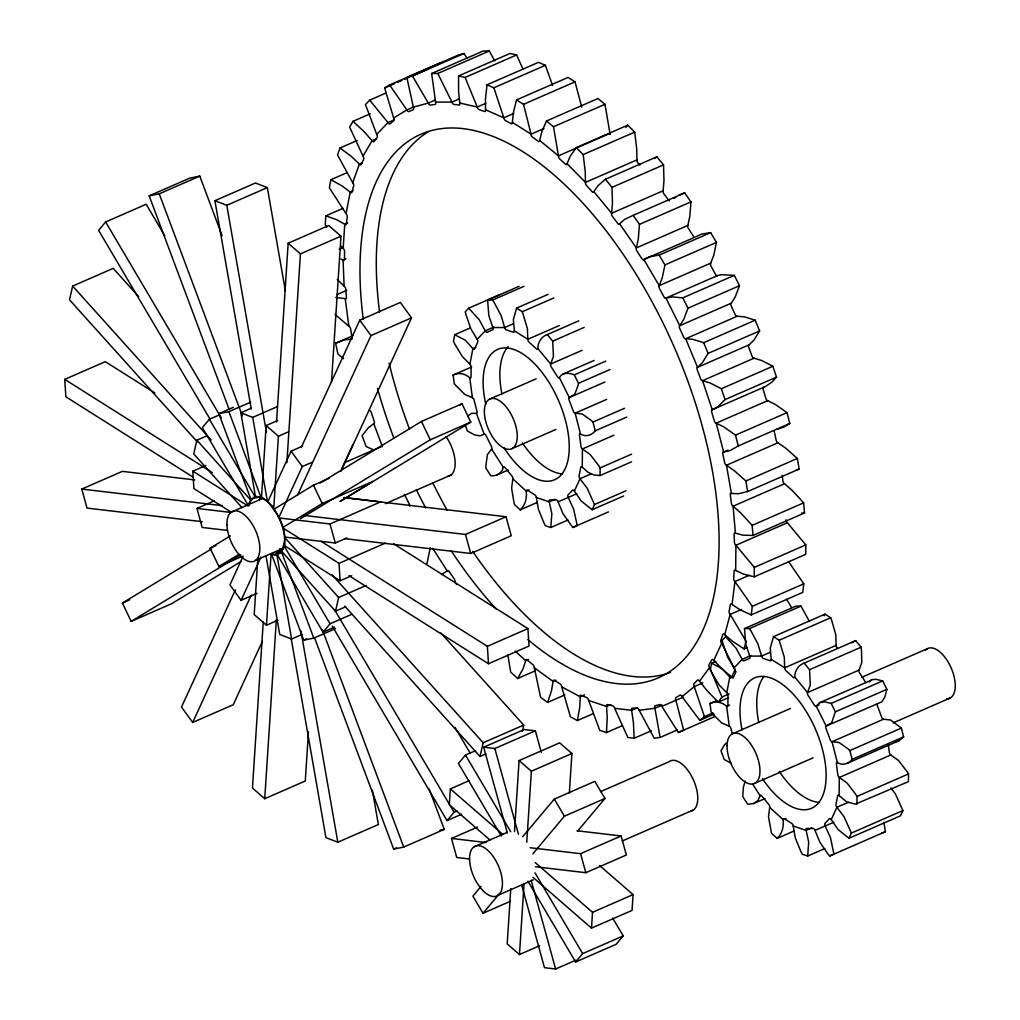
<?xml version="1.0" encoding="UTF-8"?>
<svg xmlns="http://www.w3.org/2000/svg" width="1020" height="1020" viewBox="0 0 1020 1020"><rect width="100%" height="100%" fill="white"/><g stroke="black" fill="none" stroke-linecap="round" stroke-linejoin="round"><path stroke-width="1.5" d="M631.533 461.818L600.066 475.562L593.64 474.861L587.737 472.081L582.254 467.058L582.445 448.94A2.257 1.122 66.4 0 1 580.941 446.161L579.538 435.578A2.257 1.122 66.4 0 1 580.469 433.984L575.14 413.176A2.257 1.122 66.4 0 1 573.278 411.098L569.135 400.031A2.257 1.122 66.4 0 1 569.287 397.545L559.381 377.655A2.257 1.122 66.4 0 1 557.468 376.635L551.297 367.009A2.257 1.122 66.4 0 1 550.66 364.051L537.871 348.521C537.897 342.389 541.301 336.536 547.281 334.586L578.748 320.841M600.066 475.562L600.142 467.899L598.574 465.426L590.185 454.525L582.445 448.94L613.912 435.196M785.923 519.766A2.372 1.173 66.4 0 0 787.414 522.75L805.8 544.909L805.711 554.344L754.213 576.823L743.465 574.094L735.662 570.422L735.917 545.241A2.372 1.173 66.4 0 1 734.425 542.245L734.107 534.263A2.372 1.173 66.4 0 1 735.433 533.167L733.074 506.226A2.372 1.173 66.4 0 1 731.416 503.395L730.294 494.942A2.372 1.173 66.4 0 1 731.391 493.45L726.469 465.247A2.372 1.173 66.4 0 1 724.659 462.647L722.772 453.887A2.372 1.173 66.4 0 1 723.613 452.038L716.218 423.134A2.372 1.173 66.4 0 1 714.293 420.788L711.679 411.914A2.372 1.173 66.4 0 1 712.253 409.721L702.538 380.677A2.372 1.173 66.4 0 1 700.536 378.662L697.234 369.814A2.372 1.173 66.4 0 1 697.54 367.327L685.669 338.729A2.372 1.173 66.4 0 1 683.642 337.059L679.715 328.427A2.372 1.173 66.4 0 1 679.741 325.699L665.971 298.082A2.372 1.173 66.4 0 1 663.956 296.794L659.481 288.558A2.372 1.173 66.4 0 1 659.213 285.638L643.811 259.526A2.372 1.173 66.4 0 1 641.835 258.659L636.901 250.971A2.372 1.173 66.4 0 1 636.365 247.911L619.612 223.839A2.372 1.173 66.4 0 1 617.725 223.393L612.433 216.393A2.372 1.173 66.4 0 1 611.63 213.269L612.472 203.184L612.025 187.361L605.37 179.278L598.026 185.627L593.869 191.696A2.372 1.173 66.4 0 1 592.097 191.683L586.538 185.512A2.372 1.173 66.4 0 1 585.48 182.376L585.225 171.398L583.172 154.606L576.274 147.619L570.231 156.213L567.056 163.723A2.372 1.173 66.4 0 1 565.437 164.156L559.738 158.929A2.372 1.173 66.4 0 1 558.45 155.843L553.49 126.748L546.465 120.998L541.837 131.669L539.707 140.467A2.372 1.173 66.4 0 1 538.279 141.321L532.542 137.164A2.372 1.173 66.4 0 1 531.05 134.168L523.528 104.333L516.528 99.922L513.404 112.468L512.359 122.374A2.372 1.173 66.4 0 1 511.147 123.65L505.474 120.615A2.372 1.173 66.4 0 1 503.816 117.797L493.871 87.796L487.037 84.8L485.469 98.966L485.545 109.816A2.372 1.173 66.4 0 1 484.564 111.473L479.081 109.637A2.372 1.173 66.4 0 1 477.271 107.036L465.12 77.444L458.567 75.939L458.592 91.456L459.778 103.02A2.372 1.173 66.4 0 1 459.051 105.034L453.862 104.422A2.372 1.173 66.4 0 1 451.936 102.089L437.797 73.491L431.664 73.504L435.565 102.115A2.372 1.173 66.4 0 1 435.106 104.448L430.312 105.073A2.372 1.173 66.4 0 1 428.311 103.071L412.462 76.003L406.878 77.533L413.368 107.138A2.372 1.173 66.4 0 1 413.202 109.739L408.88 111.588A2.372 1.173 66.4 0 1 406.853 109.93L389.614 84.953L384.655 87.962L393.643 117.976A2.372 1.173 66.4 0 1 393.745 120.793L389.997 123.841A2.372 1.173 66.4 0 1 387.982 122.566L369.673 100.151L365.466 104.588L376.737 134.41A2.372 1.173 66.4 0 1 377.132 137.407L374.021 141.576A2.372 1.173 66.4 0 1 372.045 140.722L364.382 131.95L353.035 121.303L349.656 127.066L363.018 156.149A2.372 1.173 66.4 0 1 363.681 159.235L361.271 164.475A2.372 1.173 66.4 0 1 359.384 164.041L351.492 156.557L340.03 147.989L337.531 154.989L352.729 182.746A2.372 1.173 66.4 0 1 353.647 185.882L351.989 192.066A2.372 1.173 66.4 0 1 350.217 192.066L342.248 186.035L330.913 179.711L329.358 187.795L346.073 213.677A2.372 1.173 66.4 0 1 347.233 216.814L346.354 223.813A2.372 1.173 66.4 0 1 344.747 224.272L336.842 219.784L325.852 215.832L325.265 224.859L326.795 227.141M754.213 576.823L754.303 567.4L735.917 545.241L787.414 522.75M837.496 648.236A2.257 1.122 66.4 0 1 836.171 645.341L835.762 634.567L831.746 620.568L830.675 617.75L824.989 614.155L773.491 636.646L770.227 648.197L771.235 659.341A2.257 1.122 66.4 0 1 770.176 660.731L763.317 658.435A2.257 1.122 66.4 0 1 761.532 656.077L758.013 644.092L751.051 631.023L749.471 628.575L744.485 628.588L745.709 644.104L749.751 656.102A2.257 1.122 66.4 0 1 749.445 658.448L744.039 660.781A2.257 1.122 66.4 0 1 742.114 659.379L736.096 648.248L725.551 636.722L722.134 640.331L722.849 643.148L727.643 657.148L734.03 667.909A2.257 1.122 66.4 0 1 734.528 670.803L731.519 677.356A2.257 1.122 66.4 0 1 729.772 677.153L722.287 668.801L711.59 663.255L710.328 669.834L711.654 672.55L719.164 685.045L726.775 692.707A2.257 1.122 66.4 0 1 728 695.665L727.897 705.304A2.257 1.122 66.4 0 1 726.635 706.337L729.262 726.227A2.257 1.122 66.4 0 1 730.996 728.713L732.411 734.247M888.318 744.651L889.312 752.212A2.257 1.122 66.4 0 0 890.817 754.978L898.569 760.563L906.958 771.477L908.527 773.938L908.45 781.613L855.359 804.13L846.868 801.975L839.141 795.6L839.32 777.469A2.257 1.122 66.4 0 1 837.815 774.69L836.425 764.107A2.257 1.122 66.4 0 1 837.343 762.514L832.027 741.718A2.257 1.122 66.4 0 1 830.152 739.627L826.021 728.573A2.257 1.122 66.4 0 1 826.174 726.074L816.268 706.197A2.257 1.122 66.4 0 1 814.355 705.164L808.184 695.538A2.257 1.122 66.4 0 1 807.547 692.58L794.759 677.05C794.771 670.93 798.188 665.078 804.168 663.115L855.665 640.624L861.071 647.19L861.441 649.906L861.811 662.413L859.044 670.102A2.257 1.122 66.4 0 0 859.681 673.047L865.852 682.673M856.953 804.091L857.029 796.429L855.461 793.955L847.072 783.054L839.32 777.469L890.817 754.978M519.065 286.314L487.598 300.058L488.822 315.575L492.864 327.56A2.257 1.122 66.4 0 1 492.558 329.919L487.165 332.239A2.257 1.122 66.4 0 1 485.227 330.85L479.209 319.706L468.677 308.193L465.247 311.801L465.961 314.619L470.768 328.606L477.143 339.367A2.257 1.122 66.4 0 1 477.64 342.274L474.631 348.827A2.257 1.122 66.4 0 1 472.885 348.623L465.4 340.272L454.703 334.726L453.441 341.305L454.78 344.008L462.289 356.503L469.901 364.178A2.257 1.122 66.4 0 1 471.112 367.123L471.023 376.762A2.257 1.122 66.4 0 1 469.761 377.795L472.387 397.698A2.257 1.122 66.4 0 1 474.109 400.184L476.939 411.251A2.257 1.122 66.4 0 1 476.391 413.329L484.168 434.137A2.257 1.122 66.4 0 1 486.106 435.719L491.372 446.301A2.257 1.122 66.4 0 1 491.627 449.081L503.23 467.185A2.257 1.122 66.4 0 1 505.027 467.606L511.823 475.868A2.257 1.122 66.4 0 1 512.831 478.852L526.243 491.143C527.034 497.913 525.415 505.091 520.276 509.86L514.603 504.67L513.863 501.84L511.619 488.287L512.831 478.852M639.884 165.087L638.035 163.034A2.372 1.173 66.4 0 1 636.977 159.885L636.722 148.907L634.682 132.115L627.772 125.128L576.274 147.619M619.612 223.839L624.686 219.338L633.178 215.347L639.451 224.362L638.303 238.922L636.365 247.911L687.862 225.42L689.813 216.431L690.948 201.871L684.675 192.856L678.81 195.279M266.144 425.557L261.528 496.651L273.806 507.297L278.422 436.216L266.144 425.557L277.733 420.495M257.894 557.698L254.197 614.575L266.462 625.222L278.052 620.173M263.249 621.945L252.463 788.065L264.728 798.711L305.273 781.001L308.474 731.761M276.548 421.987L288.163 243.219L328.708 225.522L340.986 236.168L331.487 382.309M266.462 625.222L271.078 554.14M264.728 798.711L276.344 619.943M286.875 462.697L300.428 253.878L288.163 243.219M340.986 259.055L343.064 259.998A2.372 1.173 66.4 0 0 344.492 259.118L344.569 251.417A2.372 1.173 66.4 0 0 343.179 248.37L344.747 224.272L347.603 223.023M469.162 780.67L450.343 788.893L449.31 804.703L489.931 839.97M510.79 888.573L507.195 943.882L519.461 954.529L539.733 945.68M514.475 831.682L519.091 760.563L559.649 742.853L571.914 753.512L569.351 793.012M519.461 954.529L524.076 883.422M526.753 842.329L531.369 771.209L519.091 760.563M599.62 865.559L633.076 894.604L632.056 910.414L591.498 928.124L592.531 912.301L535.181 862.525M507.858 654.967L510.688 672.116L517.663 678.504L523.018 668.84L525.67 660.679A2.372 1.173 66.4 0 1 527.2 660.029L532.937 664.734A2.372 1.173 66.4 0 1 534.327 667.781L540.587 697.31L547.612 702.41L551.501 690.782L553.082 681.398A2.372 1.173 66.4 0 1 554.408 680.327L560.133 683.935A2.372 1.173 66.4 0 1 561.714 686.842L570.461 716.843L577.396 720.553L579.755 707.166L580.227 696.762A2.372 1.173 66.4 0 1 581.336 695.296L586.921 697.731A2.372 1.173 66.4 0 1 588.667 700.447L599.734 730.32L606.454 732.577L607.219 717.697L606.581 706.465A2.372 1.173 66.4 0 1 607.448 704.629L612.79 705.853A2.372 1.173 66.4 0 1 614.665 708.326L627.848 737.498L634.198 738.238L651.372 730.741M788.46 561.484L803.798 583.822L802.727 592.403L751.23 614.894L740.023 609.743L732.067 604.465L734.935 581.553A2.372 1.173 66.4 0 1 733.66 578.455L734.132 571.085A2.372 1.173 66.4 0 1 735.662 570.422M751.23 614.894L752.301 606.313L734.935 581.553L749.241 575.305M427.036 563.537L430.249 547.804M669.222 200.902L663.931 193.902A2.372 1.173 66.4 0 1 663.127 190.778L663.969 180.693L663.523 164.87L656.867 156.787L605.37 179.278M693.88 237.673L643.811 259.526L649.689 256.67L659.162 255.127L664.938 264.907L662.222 277.912L659.213 285.638L710.71 263.147L713.719 255.421L716.435 242.416L710.659 232.636L701.186 234.179L695.308 237.048M559.381 377.655C562.377 371.917 569.275 372.899 574.298 374.875L578.493 383.29L578.098 385.42L574.77 394.268L569.287 397.545L604.911 382.028M819.57 702.703L824.53 701.824L831.185 703.405L835.38 711.82L831.644 722.81L826.174 726.074L881.828 701.811L884.85 697.043L886.877 689.329L882.682 680.914L876.027 679.333L872.801 679.549L819.57 702.703L816.268 706.197L819.124 704.947M346.073 213.677L350.217 192.066L353.086 190.816M469.901 364.178L472.885 348.623L475.753 347.374M726.775 692.707L729.772 677.153M752.645 784.074L760.104 795.715A2.257 1.122 66.4 0 1 761.914 796.135L768.71 804.397A2.257 1.122 66.4 0 1 769.717 807.394L768.506 816.829L771.49 833.2L777.163 838.389L794.325 830.892M529.1 489.893L526.243 491.143A2.257 1.122 66.4 0 1 527.608 490.314L534.76 494.827A2.257 1.122 66.4 0 1 536.354 497.518L538.356 509.146L543.979 522.979L545.33 525.683L550.787 527.506L551.833 513.672L549.257 501.853A2.257 1.122 66.4 0 1 549.946 499.928L556.206 499.915A2.257 1.122 66.4 0 1 558.106 501.84L562.989 513.659L572.743 527.48L577.039 525.631L576.695 522.928L573.597 509.095L568.267 497.467A2.257 1.122 66.4 0 1 568.165 494.776L572.462 490.25A2.257 1.122 66.4 0 1 574.349 491.066L581.247 501.024L592.11 509.745L623.577 496M777.163 838.389C782.289 833.62 783.921 826.442 783.13 819.672A2.257 1.122 66.4 0 1 784.495 818.856L791.647 823.369A2.257 1.122 66.4 0 1 793.228 826.047L795.243 837.688L800.853 851.521L802.217 854.212L807.674 856.048L808.707 842.201L806.131 830.382A2.257 1.122 66.4 0 1 806.82 828.457L813.093 828.457A2.257 1.122 66.4 0 1 814.993 830.369L819.863 842.188L827.883 853.918L829.63 856.009L833.926 854.161L830.471 837.624L825.154 825.996A2.257 1.122 66.4 0 1 825.053 823.318L829.349 818.779A2.257 1.122 66.4 0 1 831.236 819.596L838.134 829.566L848.984 838.287L900.481 815.796L902.878 810.581L895.547 794.223L891.008 787.975M138.695 296.692L113.194 268.362L72.649 286.072L69.513 299.803L197.332 441.915M207.022 435.782L196.885 440.206L193.736 453.938L241.995 507.59M248.995 505.792L250.384 499.685L196.885 440.206M259.475 499.838L260.176 496.778M338.653 597.49L285.154 537.999L282.005 551.731L335.516 611.209L338.653 597.49L366.167 585.467M344.734 606.097L480.025 756.496L483.161 742.764L523.706 725.067L440.869 632.961M522.317 731.162L523.706 725.067M746.971 647.649L744.115 648.898L732.691 641.427L724.735 634.644L730.154 614.448A2.372 1.173 66.4 0 1 729.109 611.311L730.371 604.694A2.372 1.173 66.4 0 1 732.067 604.465M744.115 648.898L746.143 641.325L730.154 614.448L741.591 609.45M682.826 297.853L687.977 308.193L683.744 319.387L679.741 325.699L731.238 303.208L735.241 296.909L739.474 285.715L734.323 275.362L721.331 274.673L717.468 275.591L665.971 298.082L672.537 296.922L682.826 297.853L734.323 275.362M352.729 182.746L359.384 164.041L362.24 162.792M745.199 781.09L743.325 787.427L742.764 796.607L747.673 804.27L753.653 803.543L765.089 798.545M302.672 446.084L291.082 451.146L267.89 501.585L279.072 517L302.264 466.561L312.4 462.136M243.168 556.078L229.921 584.894L241.09 600.308L257.027 593.359M235.416 589.789L181.496 707.026L192.678 722.44L233.223 704.743L262.484 641.108M301.193 447.538L359.779 320.165L400.337 302.455L411.506 317.87L340.999 471.163M241.09 600.308L260.98 557.086M192.678 722.44L251.251 595.068M297.725 494.789L370.961 335.58L411.506 317.87M341.649 469.009L352.945 444.427M503.23 467.185C502.21 473.191 496.485 476.302 490.786 475.741L485.877 468.078L485.89 465.604L487.407 454.678L491.627 449.081M574.349 491.066L580.01 478.75A2.257 1.122 66.4 0 1 579.13 475.766L580.724 467.491A2.257 1.122 66.4 0 1 582.254 467.058M592.11 509.745L594.494 504.543L625.974 490.798M721.663 643.288L735.968 671.772L733.023 678.172L721.599 668.534L713.796 660.386L721.663 643.288A2.372 1.173 66.4 0 1 720.859 640.165L722.899 634.44A2.372 1.173 66.4 0 1 724.735 634.644M760.104 795.715L757.796 800.751L753.653 803.543M831.236 819.596L836.897 807.292A2.257 1.122 66.4 0 1 836.018 804.296L837.599 796.021A2.257 1.122 66.4 0 1 839.141 795.6M848.984 838.287L851.381 833.072L902.878 810.581M548.084 294.372L516.617 308.116L513.341 319.655L514.348 330.799A2.257 1.122 66.4 0 1 513.302 332.201L506.43 329.893A2.257 1.122 66.4 0 1 504.645 327.547L501.139 315.562L494.164 302.494L492.583 300.046L487.598 300.058M824.211 615.812L824.989 614.155M759.632 330.901L708.135 353.392L702.461 362.559L697.54 367.327L749.037 344.849L753.958 340.081L759.632 330.901L755.195 320.191L744.307 316.799L737.167 316.238L685.669 338.729L692.809 339.29L703.698 342.682L755.195 320.191M363.018 156.149L372.045 140.722L376.342 138.847M728.178 697.782L718.169 702.143L706.949 690.54L699.465 681.169L709.627 667.513A2.372 1.173 66.4 0 1 709.091 664.466L711.858 659.749A2.372 1.173 66.4 0 1 713.796 660.386M718.169 702.143L721.969 697.03L729.121 693.906M625.783 127.525L627.772 125.128M164.781 235.773L146.179 204.255L105.634 221.965L98.608 230.341L210.133 419.284M209.368 419.258L202.342 427.635L247.796 504.632L254.809 496.255L209.368 419.258L219.504 414.834M330.046 623.781L284.606 546.784L277.58 555.16L323.021 632.158L330.046 623.781L351.772 614.295M475.613 750.643L465.477 755.068L458.452 763.444L501.279 836.018M332.278 626.178L447.04 820.603L454.066 812.226L456.96 810.964M481.045 886.405L472.897 896.108L483.008 913.244L510.523 901.234M522.763 836.668L554.306 799.068L594.851 781.358L604.962 798.481L577.498 831.236M483.008 913.244L499.29 893.839M532.873 853.804L564.417 816.191L604.962 798.481M527.952 881.203L575.637 961.987L582.662 953.611L623.207 935.901L612.701 918.102M623.207 935.901L616.182 944.278L575.637 961.987M776.513 377.119L725.016 399.611L718.003 406.585L712.253 409.721L765.37 386.58L771.923 382.092L776.513 377.119L772.867 366.256L761.596 360.468L754.035 358.198A2.372 1.173 66.4 0 1 752.033 356.171L748.731 347.323A2.372 1.173 66.4 0 1 749.037 344.849M626.726 417.091L595.246 430.835C591.74 435.374 585.544 437.35 580.469 433.984M852.134 759.365L849.877 750.567L848.066 748.884L839.026 742.496L832.027 741.718L883.524 719.227L890.524 720.005L901.387 728.076L903.631 736.874L852.134 759.365C848.627 763.903 842.418 765.88 837.343 762.514M903.631 736.874L899.015 740.711L847.518 763.202M869.41 681.959L871.067 680.212M376.737 134.41L387.982 122.566L393.694 120.067M477.143 339.367L485.227 330.85L493.808 327.101M734.03 667.909L742.114 659.379L750.694 655.63M467.517 416.326L471.571 413.342L476.391 413.329M726.775 742.675L724.404 744.868L721 750.771L724.302 759.568L731.34 763.381M456.807 584.536L454.882 581.986A2.372 1.173 66.4 0 0 454.219 578.888L449.093 571.531A2.372 1.173 66.4 0 0 447.155 570.868L441.66 574.553M634.198 738.238L633.369 722.16L631.635 710.328A2.372 1.173 66.4 0 1 632.234 708.148L637.245 708.135A2.372 1.173 66.4 0 1 639.208 710.315L654.228 738.212L660.106 737.447L654.904 708.262A2.372 1.173 66.4 0 1 655.21 705.789L659.787 704.539A2.372 1.173 66.4 0 1 661.801 706.375L678.389 732.462L683.668 730.192L675.916 700.319A2.372 1.173 66.4 0 1 675.941 697.591L679.996 695.143A2.372 1.173 66.4 0 1 682.023 696.609L694.276 686.638L702.856 682.89M682.023 696.609L699.835 720.362L704.425 716.639L713.005 712.891M674.041 198.441L676.183 196.847M654.496 158.482L656.867 156.787M763.75 387.23A2.372 1.173 66.4 0 0 763.177 389.423L765.803 398.31A2.372 1.173 66.4 0 0 767.716 400.643L775.557 404.583L787.006 412.654L789.773 423.466L738.276 445.957L730.078 450.585L723.613 452.038L727.91 450.164M789.773 423.466L784.367 426.87L776.909 429.356M851.84 642.804L855.665 640.624M437.401 64.719L441.112 62.462L389.614 84.953M393.643 117.976L406.853 109.93L414.005 106.807M329.396 478.24L313.471 485.188L274.482 508.891L283.228 527.212L322.205 503.523L372.899 481.389L340.272 501.215M242.059 556.397L218.892 566.508L210.145 548.186L230.316 535.933M241.039 561.535L171.704 603.674L131.159 621.384L122.413 603.062L211.624 548.824M320.101 483.085L421.477 421.464L462.022 403.754L470.768 422.089L340.259 501.406M459.306 405.412L462.022 403.754M218.892 566.508L239.05 554.255M131.159 621.384L240.643 554.829M300.454 518.67L430.223 439.786L470.768 422.089M369.291 410.257A2.372 1.173 66.4 0 1 371.255 412.437L374.225 421.324A2.372 1.173 66.4 0 1 373.792 423.67L368.437 427.635L362.075 435.719L366.129 446.543L373.677 449.922M343.536 358.683L337.926 353.965L335.618 343.255L344.352 339.826L351.122 339.239M472.387 397.698L464.852 394.447L455.94 385.611L454.206 383.482L453.097 375.067C458.656 372.07 465.26 373.626 469.761 377.795M729.262 726.227L721.726 722.976L712.827 714.14L711.093 712.011L709.984 703.596C715.53 700.6 722.134 702.155 726.635 706.337L729.504 705.088M406.878 77.533L458.375 55.042L463.972 53.524L467.02 58.114M384.655 87.962L394.676 83.589M397.532 82.339L401.829 80.465M404.685 79.216L408.982 77.341M411.838 76.092L427.571 69.22M412.462 76.003L463.972 53.524M228.952 408.918L149.175 195.84L189.72 178.13L199.78 176.116L222.118 235.76M369.673 100.151L385.407 93.279M431.664 73.504L483.161 51.013L489.294 51L494.713 60.856M149.175 195.84L159.235 193.826L199.78 176.116M437.797 73.491L489.294 51M353.035 121.303L370.196 113.806M458.567 75.939L510.064 53.448L516.617 54.953L523.132 69.398M465.12 77.444L516.617 54.953M435.464 99.947L428.311 103.071L413.368 107.138M251.277 409.007L214.914 200.71L255.459 183.013L267.342 187.603L285.396 291.006M340.03 147.989L357.191 140.492M487.037 84.8L538.534 62.309L545.368 65.305L552.585 85.45M459.089 98.966L451.936 102.089L435.565 102.115M493.871 87.796L545.368 65.305M214.914 200.71L226.797 205.313L267.342 187.603M485.851 103.288L477.271 107.036L459.778 103.02M330.913 179.711L346.647 172.839M516.528 99.922L568.025 77.431L575.025 81.842L581.744 107.151M523.528 104.333L575.025 81.842M513.825 113.424L503.816 117.797L485.545 109.816M325.852 215.832L343.013 208.335M546.465 120.998L597.962 98.507L604.987 104.269L609.947 133.352A2.372 1.173 66.4 0 0 610.075 134.436M543.928 128.545L531.05 134.168L512.359 122.374M553.49 126.748L604.987 104.269M300.428 253.878L340.986 236.168M339.252 249.403L343.549 247.528M609.947 133.352L558.45 155.843L539.707 140.467M193.252 477.232L65.866 396.805L64.745 379.376L105.289 361.666L154.925 393.006M583.172 154.606L634.682 132.115M345.92 258.748L343.064 259.998L344.11 286.123A2.372 1.173 66.4 0 1 345.691 289.042L346.417 297.292A2.372 1.173 66.4 0 1 345.206 298.579L348.853 326.221A2.372 1.173 66.4 0 1 350.587 328.937L352.104 337.569A2.372 1.173 66.4 0 1 351.76 339.201M636.977 159.885L585.48 182.376L567.056 163.723M336.804 294.652L346.825 290.279M612.025 187.361L663.523 164.87M663.127 190.778L611.63 213.269L593.869 191.696M335.618 343.255L352.78 335.758M633.178 215.347L684.675 192.856M639.451 224.362L690.948 201.871M218.841 413.661L228.901 411.647L260.801 496.867L250.741 498.882L218.841 413.661L233.312 407.337M228.901 411.647L250.614 402.161M468.677 308.193L500.144 294.448M492.583 300.046L524.05 286.301M240.847 412.781L252.73 417.384L267.253 500.552L255.37 495.962L240.847 412.781L250.984 408.357M202.228 521.692L87.019 508.1L81.778 489.077L122.323 471.367L194.807 479.923M252.73 417.384L277.351 406.636M454.703 334.726L470.437 327.853M516.617 308.116L522.304 311.712L553.771 297.967M659.162 255.127L710.659 232.636M513.239 323.799L504.645 327.547L492.864 327.56M231.565 512.371L193.927 488.606L192.818 471.176L205.849 465.49M664.938 264.907L716.435 242.416M278.422 436.216L288.558 431.779M559.266 325.546L527.799 339.29L514.348 330.799M453.097 375.067L471.699 366.945M547.281 334.586L552.687 341.152L584.167 327.407M227.23 530.387L202.19 527.442L196.949 508.419L214.327 500.82M582.127 350.306L550.66 364.051L553.439 356.362L552.687 341.152M687.977 308.193L739.474 285.715M231.068 512.218L261.681 498.856M344.76 462.57L381.2 446.658M489.498 399.19L536.137 378.828M562.683 374.174L594.15 360.43M574.298 374.875L605.778 361.131M578.493 383.29L609.96 369.546M210.145 548.186L215.947 545.662M122.413 603.062L129.655 599.9M606.619 399.432L575.14 413.176L582.139 413.967L591.179 420.342L593.002 422.038L595.246 430.835M346.851 537.935L335.274 542.997L285.205 537.094L279.964 518.071L330.021 523.974L380.715 501.84L344.479 497.569M255.688 560.311L283.381 548.225M385.42 503.663L451.006 475.027M512.129 448.57L555.849 429.471M276.165 553.006L280.5 551.119M593.002 422.038L624.469 408.293M754.035 358.198L702.538 380.677L710.099 382.959L721.369 388.735L725.016 399.611M496.765 475.014L508.215 470.016M721.369 388.735L772.867 366.256M351.721 575.726L340.144 580.788L285.039 545.993L283.917 528.564L339.022 563.359L385.356 543.125M600.142 467.899L631.609 454.155M591.46 473.752L580.01 478.75L587.163 488.172L594.494 504.543M767.716 400.643L716.218 423.134L724.06 427.074L735.509 435.132L738.276 445.957M520.276 509.86L537.438 502.363M304.495 515.47L465.477 534.454L506.022 516.745L511.262 535.768L470.717 553.477L344.467 538.598M554.969 499.354L549.257 501.853L536.354 497.518M576.848 493.718L558.106 501.84M735.509 435.132L787.006 412.654M335.516 611.209L345.653 606.785M266.029 555.964L279.722 634.427L291.605 639.03L301.741 634.593M550.787 527.506L567.949 520.009M335.503 628.639L313.79 638.125L281.877 552.891L271.817 554.905L303.73 640.126L306.625 638.864M323.021 632.158L334.611 627.096M572.743 527.48L608.506 511.887M747.673 491.525L799.17 469.047L797.334 458.477L785.935 448.303L777.967 442.769L726.469 465.247L734.438 470.794L745.837 480.968L747.673 491.525L738.442 493.731L731.391 493.45M745.837 480.968L797.334 458.477M753.015 535.436L804.525 512.945L803.632 502.86L792.514 490.747L784.571 483.735L733.074 506.226L741.017 513.239L752.135 525.351L753.015 535.436L742.93 535.168L735.433 533.167M752.135 525.351L803.632 502.86M321.083 541.339L487.369 646.31L527.914 628.6L529.036 646.03L488.478 663.74L349.018 575.688M528.526 659.43L525.67 660.679L515.189 651.079M754.303 567.4L805.8 544.909M517.663 678.504L534.824 671.007M555.938 680.149L553.082 681.398L534.327 667.781M752.301 606.313L803.798 583.822M547.612 702.41L564.774 694.913M584.524 694.888L580.227 696.762L561.714 686.842M744.485 628.588L795.982 606.097L800.968 606.097L809.51 621.601M749.471 628.575L800.968 606.097M507.322 832.957L483.684 747.214L524.242 729.517L535.372 730.83L541.288 752.263M483.684 747.214L494.827 748.527L535.372 730.83M480.025 756.496L485.813 753.971M610.878 704.59L606.581 706.465L588.667 700.447M577.396 720.553L593.13 713.681M711.59 663.255L715.874 661.381M773.491 636.646L779.178 640.241L830.675 617.75M637.36 707.829L631.635 710.328L614.665 708.326M770.113 652.328L761.532 656.077L749.751 656.102M291.21 638.75L325.941 837.637L337.824 842.24L378.369 824.53L372.351 790.066M662.056 705.139L654.904 708.262L639.208 710.315M683.068 697.196L661.801 706.375M606.454 732.577L622.187 725.704M531.369 771.209L571.914 753.512M836.171 645.341L784.673 667.819L771.235 659.341M709.984 703.596L717.136 700.472M447.04 820.603L461.524 814.279M314.44 637.5L393.656 849.099L396.55 847.837M804.168 663.115L809.574 669.681L861.071 647.19M393.656 849.099L403.716 847.084L444.274 829.375L429.19 789.123M660.106 737.447L677.28 729.95M699.835 720.362L714.14 714.115M678.389 732.462L715.147 716.448M469.327 858.955L456.731 857.476L451.49 838.453L477.551 827.067M859.044 670.102L807.547 692.58L810.313 684.904L809.574 669.681M732.181 733.928L790.487 708.466M861.913 677.267L927.499 648.631M473.688 847.034L507.208 832.396M600.5 791.66L669.005 761.749A27.17 13.464 66.4 0 1 693.74 780.593A27.17 13.464 66.4 0 1 690.387 811.206M831.185 703.405L882.682 680.914M835.38 711.82L886.877 689.329M530.196 847.735L580.571 853.676L621.129 835.966L626.369 854.99L585.824 872.699L535.449 866.758M498.308 895.126L533.294 879.852M622.2 841.028L693.625 809.842M754.813 783.296L813.118 757.847M893.278 722.836L950.13 698.011M849.877 750.567L901.387 728.076M785.986 818.422L783.13 819.672L769.717 807.394M857.029 796.429L908.527 773.938M592.531 912.301L633.076 894.604M848.334 802.294L836.897 807.292L844.05 816.701L851.381 833.072M811.856 827.883L806.131 830.382L793.228 826.047M833.735 822.26L814.993 830.369M807.674 856.048L824.836 848.551M521.679 885.016L544.476 967.687L555.619 969L575.892 960.151M829.63 856.009L885.424 831.67L883.83 822.311M484.168 434.137L480.025 435.922L474.453 434.851L467.415 431.026L465.222 425.161M881.127 833.518L885.424 831.67M896.083 741.731L899.015 740.711M796.454 469.978L799.17 469.047M303.73 640.126L313.79 638.125M439.951 830.242L444.274 829.375M801.529 513.124L804.525 512.945M335.746 297.457L345.206 298.579M343.74 497.62L506.022 516.745M81.778 489.077L222.232 505.639M196.949 508.419L231.362 512.473M577.039 830.764L621.129 835.966M451.49 838.453L486.119 842.533M279.799 548.556L282.769 549.703M271.141 553.554L277.083 555.849L291.605 639.03M393.758 543.902L527.914 628.6M64.745 379.376L212.249 472.502M192.818 471.176L247.924 505.971M348.853 326.221L335.095 314.44M450.343 788.893L502.911 834.526M532.95 877.302L591.498 928.124M344.11 286.123L337.288 279.505M341.113 246.113L343.179 248.37M72.649 286.072L211.127 440.015M331.895 574.604L483.161 742.764M359.779 320.165L370.961 335.58M291.082 451.146L302.264 466.561M432.735 548.365L447.155 570.868M786.573 599.25L791.647 607.69M554.306 799.068L564.417 816.191M454.984 727.375L470.347 753.41M465.477 755.068L510.727 831.746M534.977 872.827L582.662 953.611M105.634 221.965L221.2 417.754M334.458 609.59L454.066 812.226M709.627 667.513L721.969 697.03M421.477 421.464L430.223 439.786M313.471 485.188L322.205 503.523M703.698 342.682L708.135 353.392M779.178 640.241L784.265 657.058L784.673 667.819A2.257 1.122 66.4 0 0 785.999 670.726L793.139 677.254A2.257 1.122 66.4 0 0 794.759 677.05M522.304 311.712L527.391 328.529L527.799 339.29A2.257 1.122 66.4 0 0 529.125 342.197L536.252 348.725A2.257 1.122 66.4 0 0 537.871 348.521M373.792 423.67L382.436 446.786M159.235 193.826L242.365 415.854M322.269 629.531L403.716 847.084M704.425 716.639L694.276 686.638A2.372 1.173 66.4 0 1 694.021 683.731L697.463 680.11A2.372 1.173 66.4 0 1 699.465 681.169M580.571 853.676L585.824 872.699M465.477 534.454L470.717 553.477M494.827 748.527L518.466 834.271M531.127 880.196L555.619 969M330.021 523.974L335.274 542.997M774.269 431.396L776.156 440.156A2.372 1.173 66.4 0 0 777.967 442.769M226.797 205.313L266.449 432.403M300.9 630.819L337.824 842.24M782.162 475.269L782.914 480.904A2.372 1.173 66.4 0 0 784.571 483.735M487.369 646.31L488.478 663.74M339.022 563.359L340.144 580.788M446.046 436.624A27.17 13.464 66.4 0 1 447.754 476.378M925.599 650.097A27.17 13.464 66.4 0 1 951.239 668.113A27.17 13.464 66.4 0 1 946.649 698.802M737.167 316.238A2.372 1.173 66.4 0 1 735.152 314.568L731.212 305.936A2.372 1.173 66.4 0 1 731.238 303.208M717.468 275.591A2.372 1.173 66.4 0 1 715.453 274.303L710.978 266.067A2.372 1.173 66.4 0 1 710.71 263.147M694.046 236.997A2.372 1.173 66.4 0 1 693.332 236.168L688.398 228.48A2.372 1.173 66.4 0 1 687.862 225.42M404.315 494.47A2.372 1.173 66.4 0 1 404.965 495.439L409.173 503.893A2.372 1.173 66.4 0 1 409.619 506.086M363.247 319.12A296.59 147.02 66.4 0 1 520.608 150.297A296.59 147.02 66.4 0 1 719.062 536.647A296.59 147.02 66.4 0 1 527.863 639.591M496.485 609.335A296.59 147.02 66.4 0 1 451.21 550.825M425.633 507.832A296.59 147.02 66.4 0 1 416.313 489.689M393.758 437.809A296.59 147.02 66.4 0 1 377.515 388.429M670.701 672.307A296.59 147.02 66.4 0 1 472.693 551.412M447.181 510.242A296.59 147.02 66.4 0 1 432.62 482.575M409.517 429.216A296.59 147.02 66.4 0 1 389.104 363.171M379.555 311.992A296.59 147.02 66.4 0 1 428.719 131.504M485.762 404.188A71.145 35.267 66.4 0 1 523.821 354.628A71.145 35.267 66.4 0 1 567.974 460.16A71.145 35.267 66.4 0 1 503.969 447.716M562.466 473.905A71.145 35.267 66.4 0 1 522.367 442.897M501.916 394.013A71.145 35.267 66.4 0 1 508.113 346.685M883.524 719.227A2.257 1.122 66.4 0 1 881.662 717.136L877.519 706.082A2.257 1.122 66.4 0 1 877.672 703.596M742.037 729.861A71.145 35.267 66.4 0 1 781.333 683.591A71.145 35.267 66.4 0 1 825.001 787.975A71.145 35.267 66.4 0 1 762.488 778.744M819.353 802.434A71.145 35.267 66.4 0 1 779.254 771.426M758.791 722.543A71.145 35.267 66.4 0 1 764.031 676.362M469.582 860.026A27.17 13.464 66.4 0 0 495.07 896.491A27.17 13.464 66.4 0 0 493.348 856.736A27.17 13.464 66.4 0 0 469.582 860.026M226.963 525.211A27.17 13.464 66.4 0 0 252.45 561.676A27.17 13.464 66.4 0 0 250.729 521.921A27.17 13.464 66.4 0 0 226.963 525.211M727.056 745.594A27.17 13.464 66.4 0 0 751.345 784.087A27.17 13.464 66.4 0 0 752.11 746.143A27.17 13.464 66.4 0 0 727.056 745.594M484.372 410.869A27.17 13.464 66.4 0 0 508.648 449.361A27.17 13.464 66.4 0 0 509.413 411.417A27.17 13.464 66.4 0 0 484.372 410.869"/></g></svg>
